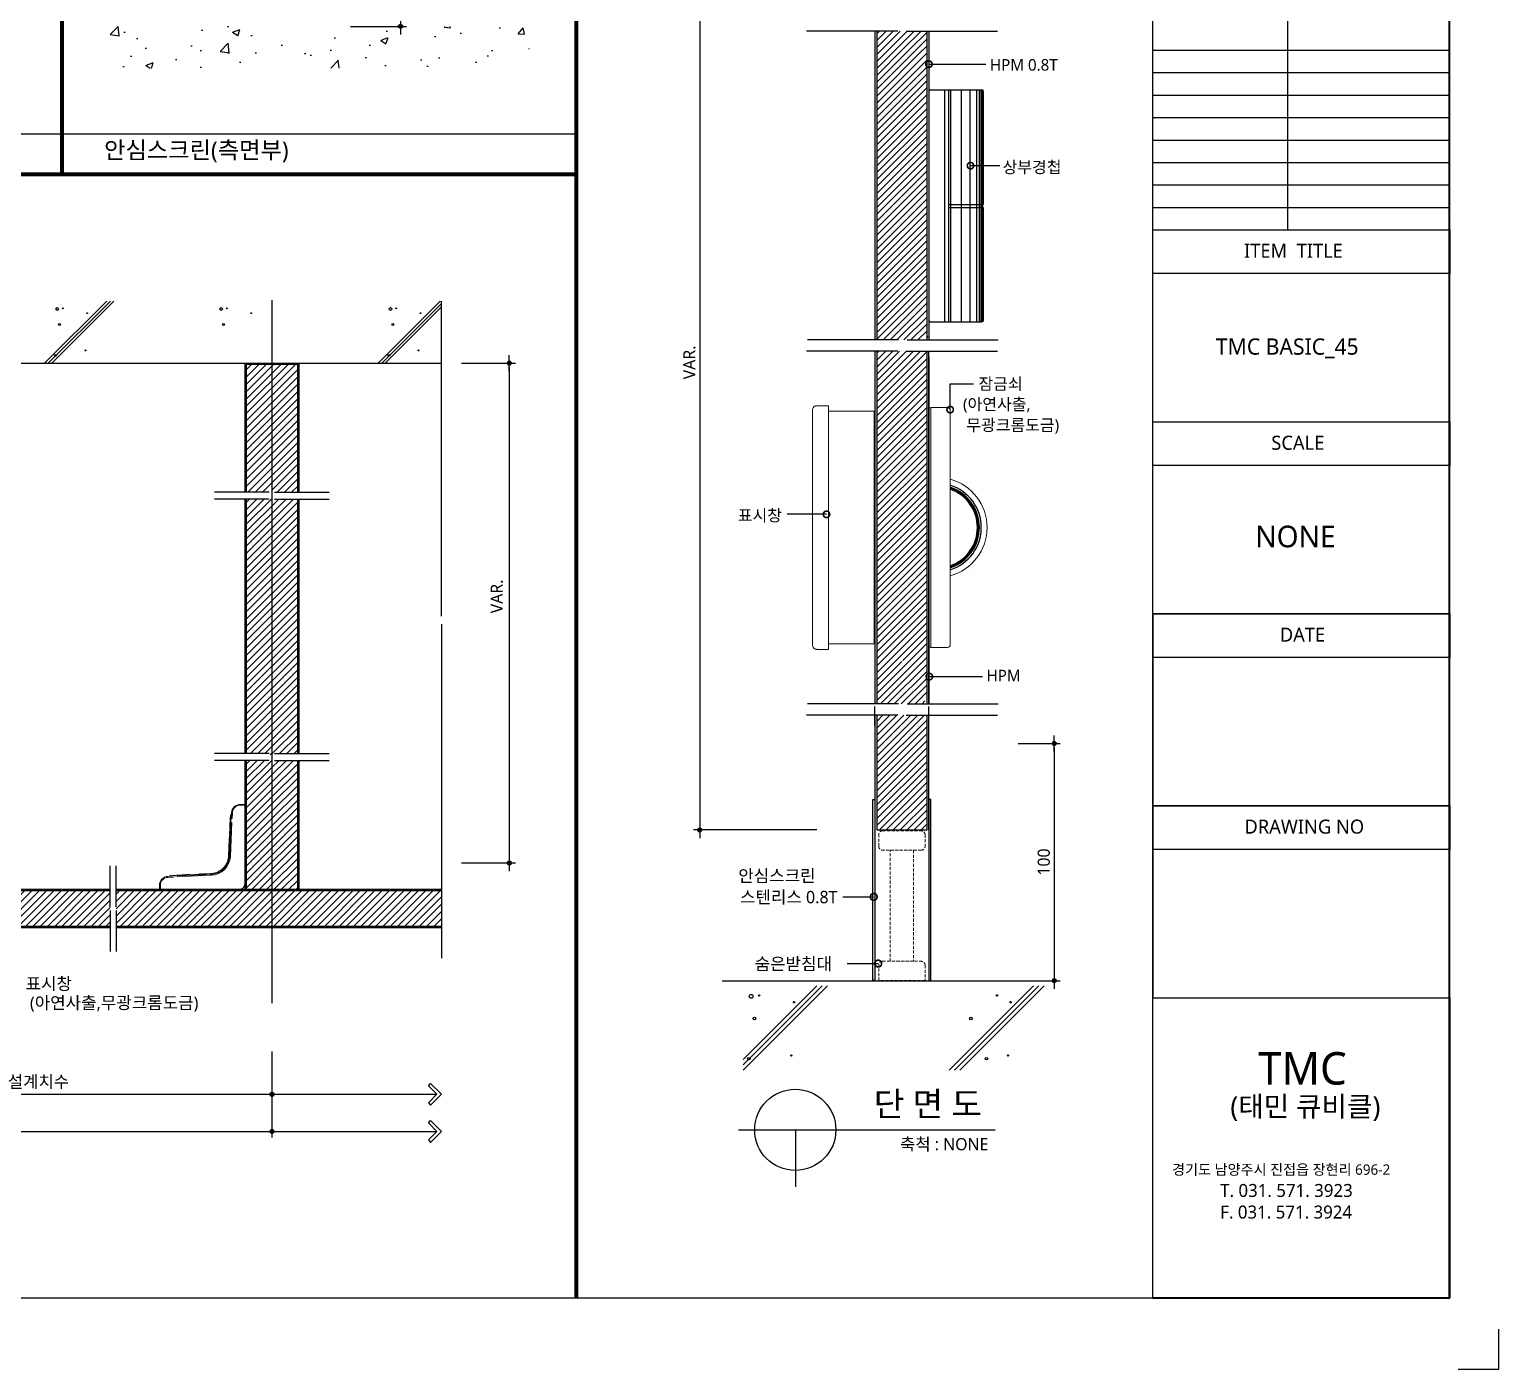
# Model space of a CAD drawing. Extents: x -256 to 8104, y -176 to 5714.
# Drawn here: x 4485 to 8104, y -176 to 3126 of the extents above; entities that cross this region are included whole.
import ezdxf
from ezdxf.enums import TextEntityAlignment as Align

# ---------------------------------------------------------------- set-up
doc = ezdxf.new("R2010")
doc.units = 0
doc.header["$LTSCALE"] = 30
doc.linetypes.add('CEN', pattern=[62, 60, -1, 0, -1])
doc.linetypes.add('HIDDEN', pattern=[0.375, 0.25, -0.125])
doc.layers.get('0').update_dxf_attribs({"linetype": 'CONTINUOUS'})
doc.layers.get('DEFPOINTS').update_dxf_attribs({"linetype": 'CONTINUOUS'})
for name, color, linetype in [('C', 2, 'CONTINUOUS'), ('curior-0Line', 252, 'CONTINUOUS'), ('DIM', 7, 'CONTINUOUS'), ('HAT', 8, 'CONTINUOUS'), ('HID', 9, 'HIDDEN'), ('TIT', 3, 'CONTINUOUS'), ('경첩', 4, 'CONTINUOUS'), ('문자', 3, 'CONTINUOUS'), ('부자재', 4, 'CONTINUOUS'), ('잠금쇠(회전형)', 4, 'CONTINUOUS'), ('중심선', 1, 'CEN'), ('치수', 1, 'CONTINUOUS'), ('판넬', 2, 'CONTINUOUS'), ('해치', 8, 'CONTINUOUS')]:
    doc.layers.add(name, color=color, linetype=linetype)
doc.styles.add('돋움', font='malgun.ttf')
doc.dimstyles.new('10', dxfattribs={"dimscale": 10, "dimtxt": 3, "dimasz": 1, "dimexe": 1.5, "dimexo": 2, "dimgap": 1, "dimtad": 1, "dimdec": 0, "dimlunit": 6, "dimtxsty": '돋움', "dimblk": 'DIMDOT', "dimcen": -1, "dimdle": 1.5, "dimclrt": 3, "dimazin": 3, "dimtfac": 1, "dimtdec": 0, "dimtix": 1, "dimtmove": 2, "dimatfit": 3, "dimldrblk": 'DIMDOT', "dimarcsym": 0})
pattern_1 = [(45, (40955.914, -13822.053), (-8.55643, 8.55643), [])]
pattern_2 = [(45, (40148.375, -13933.632), (-8.980256, 8.980256), [])]

# ---------------------------------------------------------------- blocks, each defined once
blk = doc.blocks.new('DIMDOT')
at = {"linetype": 'Continuous'}
blk.add_line((-2, 0), (2, 0), dxfattribs=at)
for radius in [0.5, 0.25]:
    blk.add_circle((0, 0), radius, dxfattribs=at)
blk = doc.blocks.new('*D1222')
at = {"layer": 'DEFPOINTS', "color": 0}
for p in [(54918.1, -10329), (54609.4, -12632.3), (54918.1, -12632.3)]:
    blk.add_point(p, dxfattribs=at)
at = {"layer": 'DIM', "color": 0, "lineweight": -2, "ltscale": 10}
for p, q in [((54898.1, -10329), (54594.4, -10329)), ((54609.4, -10339), (54609.4, -12622.3)), ((54898.1, -12632.3), (54594.4, -12632.3))]:
    blk.add_line(p, q, dxfattribs=at)
at = {"layer": 'DIM', "color": 0, "lineweight": -2, "xscale": 10, "yscale": 10, "zscale": 10}
for p, rotation in [((54609.4, -10329), 90), ((54609.4, -12632.3), 270)]:
    blk.add_blockref('DIMDOT', p, dxfattribs=dict(at, rotation=rotation))
at = {"layer": 'DIM', "color": 3, "insert": (54584.1, -11480.6), "char_height": 30, "attachment_point": 5, "rotation": 90, "style": '돋움'}
blk.add_mtext('VAR.', dxfattribs=at)
blk = doc.blocks.new('A$C13EB2441')
for p, q in [((0.84, 7.37), (0.84, 14.11)), ((0.84, 6.74), (0.84, 0))]:
    blk.add_line(p, q)
blk = doc.blocks.new('_DOTSMALL')
at = {"color": 0, "linetype": 'ByBlock', "const_width": 0.5}
blk.add_lwpolyline([(-0.0625, 0, 1), (0.0625, 0, 1)], format="xyb", close=True, dxfattribs=at)
blk = doc.blocks.new('A$C63EC304E')
at = {"layer": '치수', "color": 1, "xscale": 2.5, "yscale": 2.5, "zscale": 2.5, "rotation": 234.3098741996962}
blk.add_blockref('_DOTSMALL', (0.31, 0.31), dxfattribs=at)
blk = doc.blocks.new('A$C2BC9653E')
at = {"layer": '치수', "xscale": 0.3333333333333333, "yscale": 0.3333333333333333, "zscale": 0.3333333333333333}
blk.add_blockref('A$C63EC304E', (0, 0), dxfattribs=at)
blk = doc.blocks.new('A$C7FC71301')
at = {"layer": '치수', "rotation": 180}
blk.add_blockref('A$C2BC9653E', (0.208, 0.208), dxfattribs=at)
blk = doc.blocks.new('A$C4A20372B')
at = {"layer": '치수'}
blk.add_blockref('A$C7FC71301', (0, 0), dxfattribs=at)
blk = doc.blocks.new('A$C566469F5')
at = {"layer": '치수'}
blk.add_blockref('A$C4A20372B', (0, 0), dxfattribs=at)
blk = doc.blocks.new('A$C7E317CD4')
at = {"layer": '해치', "xscale": 2, "yscale": 2, "zscale": 2}
blk.add_blockref('A$C566469F5', (0, 0), dxfattribs=at)
blk = doc.blocks.new('A$C601D7F27')
at = {"layer": '치수'}
blk.add_blockref('A$C7E317CD4', (0, 0), dxfattribs=at)
blk = doc.blocks.new('A$C38802C08')
at = {"layer": '치수'}
blk.add_blockref('A$C601D7F27', (0, 0), dxfattribs=at)
blk = doc.blocks.new('*D1223')
at = {"layer": 'DEFPOINTS', "color": 0}
for p in [(55373.8, -12419.5), (55382.9, -13003.8), (55482.8, -13003.8)]:
    blk.add_point(p, dxfattribs=at)
at = {"layer": 'DIM', "color": 0, "lineweight": -2, "ltscale": 10}
for p, q in [((55393.8, -12419.5), (55497.8, -12419.5)), ((55482.8, -12429.5), (55482.8, -12993.8)), ((55402.9, -13003.8), (55497.8, -13003.8))]:
    blk.add_line(p, q, dxfattribs=at)
at = {"layer": 'DIM', "color": 0, "lineweight": -2, "xscale": 10, "yscale": 10, "zscale": 10}
for p, rotation in [((55482.8, -12419.5), 90), ((55482.8, -13003.8), 270)]:
    blk.add_blockref('DIMDOT', p, dxfattribs=dict(at, rotation=rotation))
at = {"layer": 'DIM', "color": 3, "insert": (55457.2, -12711.6), "char_height": 30, "attachment_point": 5, "rotation": 90, "style": '돋움'}
blk.add_mtext('100', dxfattribs=at)
blk = doc.blocks.new('*D1226')
at = {"layer": 'DEFPOINTS', "color": 0}
for p in [(48801.8, -13158.1), (53555.7, -13158.1), (53555.7, -13375.3)]:
    blk.add_point(p, dxfattribs=at)
at = {"layer": 'DIM', "color": 0, "lineweight": -2, "ltscale": 10}
for p, q in [((48801.8, -13178.1), (48801.8, -13390.3)), ((53555.7, -13178.1), (53555.7, -13390.3)), ((48811.8, -13375.3), (53545.7, -13375.3))]:
    blk.add_line(p, q, dxfattribs=at)
at = {"layer": 'DIM', "color": 0, "lineweight": -2, "xscale": 10, "yscale": 10, "zscale": 10, "rotation": 180}
blk.add_blockref('DIMDOT', (48801.8, -13375.3), dxfattribs=at)
at = {"layer": 'DIM', "color": 0, "lineweight": -2, "xscale": 10, "yscale": 10, "zscale": 10}
blk.add_blockref('DIMDOT', (53555.7, -13375.3), dxfattribs=at)
at = {"layer": 'DIM', "color": 3, "insert": (51178.7, -13345.6), "char_height": 30, "attachment_point": 5, "style": '돋움'}
blk.add_mtext('설계치수', dxfattribs=at)
blk = doc.blocks.new('*D1227')
at = {"layer": 'DEFPOINTS', "color": 0}
for p in [(52404.8, -13158.1), (53555.7, -13158.1), (53555.7, -13283.8)]:
    blk.add_point(p, dxfattribs=at)
at = {"layer": 'DIM', "color": 0, "lineweight": -2, "ltscale": 10}
for p, q in [((52404.8, -13178.1), (52404.8, -13298.8)), ((53555.7, -13178.1), (53555.7, -13298.8)), ((52414.8, -13283.8), (53545.7, -13283.8))]:
    blk.add_line(p, q, dxfattribs=at)
at = {"layer": 'DIM', "color": 0, "lineweight": -2, "xscale": 10, "yscale": 10, "zscale": 10, "rotation": 180}
blk.add_blockref('DIMDOT', (52404.8, -13283.8), dxfattribs=at)
at = {"layer": 'DIM', "color": 0, "lineweight": -2, "xscale": 10, "yscale": 10, "zscale": 10}
blk.add_blockref('DIMDOT', (53555.7, -13283.8), dxfattribs=at)
at = {"layer": 'DIM', "color": 3, "insert": (52980.3, -13254.2), "char_height": 30, "attachment_point": 5, "style": '돋움'}
blk.add_mtext('설계치수', dxfattribs=at)
blk = doc.blocks.new('*D1229')
at = {"layer": 'DEFPOINTS', "color": 0}
for p in [(54002.5, -11482.5), (54002.5, -12713.8), (54140.3, -12713.8)]:
    blk.add_point(p, dxfattribs=at)
at = {"layer": 'DIM', "color": 0, "lineweight": -2, "ltscale": 10}
for p, q in [((54022.5, -11482.5), (54155.3, -11482.5)), ((54140.3, -11492.5), (54140.3, -12703.8)), ((54022.5, -12713.8), (54155.3, -12713.8))]:
    blk.add_line(p, q, dxfattribs=at)
at = {"layer": 'DIM', "color": 0, "lineweight": -2, "xscale": 10, "yscale": 10, "zscale": 10}
for p, rotation in [((54140.3, -11482.5), 90), ((54140.3, -12713.8), 270)]:
    blk.add_blockref('DIMDOT', p, dxfattribs=dict(at, rotation=rotation))
at = {"layer": 'DIM', "color": 3, "insert": (54109.6, -12057.2), "char_height": 30, "attachment_point": 5, "rotation": 90, "style": '돋움'}
blk.add_mtext('VAR.', dxfattribs=at)
blk = doc.blocks.new('A$C06B31977')
for p, q in [((1.26, 11.06), (1.26, 21.17)), ((1.26, 10.11), (1.26, 0))]:
    blk.add_line(p, q)
blk = doc.blocks.new('*D1230')
at = {"layer": 'DEFPOINTS', "color": 0}
for p in [(53729.4, -10225.2), (53729.4, -10652.6), (53872.3, -10652.6)]:
    blk.add_point(p, dxfattribs=at)
at = {"layer": 'DIM', "color": 0, "lineweight": -2, "ltscale": 10}
for p, q in [((53749.4, -10225.2), (53887.3, -10225.2)), ((53872.3, -10235.2), (53872.3, -10642.6)), ((53749.4, -10652.6), (53887.3, -10652.6))]:
    blk.add_line(p, q, dxfattribs=at)
at = {"layer": 'DIM', "color": 0, "lineweight": -2, "xscale": 10, "yscale": 10, "zscale": 10}
for p, rotation in [((53872.3, -10225.2), 90), ((53872.3, -10652.6), 270)]:
    blk.add_blockref('DIMDOT', p, dxfattribs=dict(at, rotation=rotation))
at = {"layer": 'DIM', "color": 3, "insert": (53846.7, -10438.9), "char_height": 30, "attachment_point": 5, "rotation": 90, "style": '돋움'}
blk.add_mtext('100', dxfattribs=at)
blk = doc.blocks.new('BASIC_45', base_point=(48473.5, -13786.3))
at = {"layer": 'HAT'}
h = blk.add_hatch(dxfattribs=at)
h.set_pattern_fill('ANSI31', color=256, scale=3.811219, style=0)
h.set_pattern_definition(pattern_1)
edge = h.paths.add_edge_path()
edge.add_line((55169.5, -10710.8), (55112.9, -10710.8))
edge.add_arc((55110.9, -10710.8), 1.99, -54.3099, 0, ccw=False)
edge.add_arc((55110.9, -10710.8), 1.99, 125.6901, 305.6901, ccw=False)
edge.add_arc((55110.9, -10710.8), 1.99, 0, 125.6901, ccw=False)
edge.add_line((55112.9, -10710.8), (55169.5, -10710.8))
edge.add_line((55169.5, -10710.8), (55169.5, -10664.3))
edge.add_line((55169.5, -10664.3), (55159.7, -10664.3))
edge.add_spline(control_points=[(55157, -10671.8), (55157.9, -10669.3), (55158.8, -10666.8), (55159.7, -10664.3)], knot_values=[0, 0, 0, 0, 0.152076, 0.152076, 0.152076, 0.152076], degree=3, periodic=0)
edge.add_line((55159.7, -10664.3), (55107.5, -10664.3))
edge.add_line((55107.5, -10664.3), (55107.5, -11425.2))
edge.add_line((55107.5, -11425.2), (55161.6, -11425.2))
edge.add_spline(control_points=[(55161.6, -11425.2), (55164.6, -11416.9), (55167.5, -11409.4), (55169.5, -11405.8)], knot_values=[0.152076, 0.152076, 0.152076, 0.152076, 0.673721, 0.673721, 0.673721, 0.673721], degree=3, periodic=0)
edge.add_spline(control_points=[(55171.8, -11425.2), (55172.3, -11415.6), (55173.3, -11401.1), (55170.5, -11403.9), (55169.5, -11405.8)], knot_values=[0.673721, 0.673721, 0.673721, 0.673721, 1.332503, 1.60798, 1.60798, 1.60798, 1.60798], degree=3, periodic=0)
edge.add_line((55169.5, -11405.8), (55169.5, -10710.8))
h.paths.add_polyline_path([(55107.5, -10664.3), (55045.6, -10664.3), (55045.6, -11425.2), (55107.5, -11425.2)])
h = blk.add_hatch(dxfattribs=at)
h.set_pattern_fill('ANSI31', color=256, scale=3.811219, style=0)
h.set_pattern_definition(pattern_1)
h.paths.add_polyline_path([(55107.5, -11887.8), (55045.6, -11887.8), (55045.6, -12321.8), (55107.5, -12321.8), (55107.5, -12217.5, -0.567825), (55107.5, -12214.1)])
h.paths.add_polyline_path([(55169.5, -11887.8), (55107.5, -11887.8), (55107.5, -12214.1, -0.582142), (55110.5, -12215.8), (55169.5, -12215.8)])
edge = h.paths.add_edge_path()
edge.add_line((55169.5, -12215.8), (55110.5, -12215.8))
edge.add_arc((55108.6, -12215.8), 1.99, -54.3099, 0, ccw=False)
edge.add_arc((55108.6, -12215.8), 1.99, 239.178, 305.6901, ccw=False)
edge.add_line((55107.5, -12217.5), (55107.5, -12321.8))
edge.add_line((55107.5, -12321.8), (55161.6, -12321.8))
edge.add_spline(control_points=[(55161.6, -12321.8), (55164.6, -12313.5), (55167.5, -12306), (55169.5, -12302.4)], knot_values=[0.152076, 0.152076, 0.152076, 0.152076, 0.673721, 0.673721, 0.673721, 0.673721], degree=3, periodic=0)
edge.add_line((55169.5, -12302.4), (55169.5, -12215.8))
h.paths.add_polyline_path([(55107.5, -11452.8), (55045.6, -11452.8), (55045.6, -11887.8), (55107.5, -11887.8)])
edge = h.paths.add_edge_path()
edge.add_line((55169.5, -11452.8), (55159.7, -11452.8))
edge.add_spline(control_points=[(55157, -11460.3), (55157.9, -11457.8), (55158.8, -11455.3), (55159.7, -11452.8)], knot_values=[0, 0, 0, 0, 0.152076, 0.152076, 0.152076, 0.152076], degree=3, periodic=0)
edge.add_line((55159.7, -11452.8), (55107.5, -11452.8))
edge.add_line((55107.5, -11452.8), (55107.5, -11887.8))
edge.add_line((55107.5, -11887.8), (55169.5, -11887.8))
edge.add_line((55169.5, -11887.8), (55169.5, -11452.8))
at = {"layer": 'HAT', "transparency": 33554687}
h = blk.add_hatch(dxfattribs=at)
h.set_pattern_fill('ANSI31', color=256, scale=3.811219, style=0)
h.set_pattern_definition(pattern_1)
h.paths.add_polyline_path([(55097.5, -12349.5), (55045.6, -12349.5), (55045.6, -12632.3), (55107.5, -12632.3), (55107.5, -12349.5)])
h.paths.add_polyline_path([(55169.5, -12349.5), (55118.6, -12349.5), (55107.5, -12349.5), (55107.5, -12632.3), (55169.5, -12632.3)])
at = {"layer": '해치'}
h = blk.add_hatch(dxfattribs=at)
h.set_pattern_fill('AR-CONC', color=256, style=0)
h.set_pattern_definition([(50, (51709.89, -12189.37), (182.185, -15.939), [19.05, -209.55]), (355, (51709.89, -12189.37), (-35.243, 191.057), [15.24, -167.64]), (100.451, (51725.07, -12190.7), (146.943, 175.117), [16.19, -178.09]), (46.184, (51709.9, -12138.57), (271.079, -42.042), [28.575, -314.325]), (96.636, (51732.48, -12142.08), (237.404, 247.426), [24.285, -267.135]), (351.184, (51709.9, -12138.57), (237.405, 247.425), [22.86, -251.46]), (21, (51735.29, -12151.27), (151.615, -102.2655), [19.05, -209.55]), (326, (51735.29, -12151.27), (61.802, 184.188), [15.24, -167.64]), (71.4514, (51747.92, -12159.8), (213.416, 81.923), [16.19, -178.09]), (37.5, (51709.89, -12189.37), (3.0886, 84.555), [0, -165.608, 0, -170.18, 0, -168.275]), (7.5, (51709.89, -12189.37), (66.8197, 100.1806), [0, -97.028, 0, -161.798, 0, -64.135]), (327.5, (51653.25, -12189.37), (135.5906, -5.7287), [0, -63.5, 0, -198.12, 0, -262.89]), (317.5, (51627.85, -12189.37), (148.129, 25.4265), [0, -82.55, 0, -131.572, 0, -186.69])])
h.paths.add_polyline_path([(54189.5, -10755.6), (54189.5, -10652.6), (53139.3, -10652.6), (53139.3, -10755.6)])
h = blk.add_hatch(dxfattribs=at)
h.set_pattern_fill('ANSI31', color=256, scale=4, style=0)
h.set_pattern_definition([(45, (-222754.705, -69930.244), (-8.9802561, 8.9802561), [])])
edge = h.paths.add_edge_path()
edge.add_line((53555.7, -11485.8), (53493.3, -11485.8))
edge.add_line((53493.3, -11485.8), (53492.4, -11486.7))
edge.add_line((53492.4, -11486.7), (53492.4, -11587.1))
edge.add_line((53492.4, -11587.1), (53535.2, -11587.1))
edge.add_line((53535.2, -11587.1), (53535.2, -11628.6))
edge.add_line((53535.2, -11628.6), (53492.4, -11628.6))
edge.add_line((53492.4, -11628.6), (53492.4, -11800.3))
edge.add_line((53492.4, -11800.3), (53548.9, -11800.3))
edge.add_spline(control_points=[(53548.9, -11800.3), (53551.7, -11792.7), (53557.7, -11777.3), (53553.9, -11808.3), (53555.4, -11810.7), (53555.7, -11810.8)], knot_values=[0.456227, 0.456227, 0.456227, 0.456227, 2.847595, 6.178025, 6.737145, 6.737145, 6.737145, 6.737145], degree=3, periodic=0)
edge.add_spline(control_points=[(53555.4, -11810.6), (53555.5, -11807.5), (53555.5, -11804.8), (53554.9, -11804.4), (53554.9, -11804.4)], knot_values=[0.891967, 0.891967, 0.891967, 0.891967, 1.280656, 1.337888, 1.337888, 1.337888, 1.337888], degree=3, periodic=0)
edge.add_line((53555.7, -11810.8), (53555.7, -11485.8))
edge = h.paths.add_edge_path()
edge.add_line((53619, -11485.8), (53555.7, -11485.8))
edge.add_line((53555.7, -11485.8), (53555.7, -11810.8))
edge.add_spline(control_points=[(53555.7, -11810.8), (53556.8, -11811), (53559.1, -11806.6), (53561.7, -11800.3)], knot_values=[6.737145, 6.737145, 6.737145, 6.737145, 8.913909, 8.913909, 8.913909, 8.913909], degree=3, periodic=0)
edge.add_spline(control_points=[(53561.7, -11800.3), (53563.8, -11795.5), (53566.1, -11789.6), (53568.4, -11783.6)], knot_values=[8.913909, 8.913909, 8.913909, 8.913909, 10.573873, 10.573873, 10.573873, 10.573873], degree=3, periodic=0)
edge.add_line((53561.7, -11800.3), (53619, -11800.3))
edge.add_line((53619, -11800.3), (53619, -11628.6))
edge.add_line((53619, -11628.6), (53576.2, -11628.6))
edge.add_line((53576.2, -11628.6), (53576.2, -11587.1))
edge.add_line((53576.2, -11587.1), (53619, -11587.1))
edge.add_line((53619, -11587.1), (53619, -11485.8))
h.paths.add_polyline_path([(53619, -11587.1), (53576.2, -11587.1), (53576.2, -11628.6), (53619, -11628.6)], flags=16)
h.paths.add_polyline_path([(53535.2, -11587.1), (53492.4, -11587.1), (53492.4, -11628.6), (53535.2, -11628.6)], flags=16)
h = blk.add_hatch(dxfattribs=at)
h.set_pattern_fill('ANSI31', color=256, scale=4, style=0)
h.set_pattern_definition([(45, (53555.699, -12130.795), (-8.98026, 8.98026), [])])
h.paths.add_polyline_path([(53619, -11817.4), (53492.4, -11817.4), (53492.4, -12444.1), (53619, -12444.1)])
at = {"layer": '해치', "transparency": 33554687}
h = blk.add_hatch(dxfattribs=at)
h.set_pattern_fill('ANSI31', color=256, scale=4)
h.set_pattern_definition(pattern_2)
edge = h.paths.add_edge_path()
edge.add_spline(control_points=[(53555.7, -12471.7), (53555.4, -12471.6), (53554.3, -12469.9), (53555.2, -12460), (53555.4, -12454.4)], knot_values=[1.337888, 1.337888, 1.337888, 1.337888, 1.524261, 2.245715, 2.245715, 2.245715, 2.245715], degree=3, periodic=0)
edge.add_spline(control_points=[(53555.7, -12454.6), (53555.4, -12454.5), (53553.9, -12452.1), (53557.7, -12421.1), (53551.7, -12436.5), (53548.9, -12444.1)], knot_values=[0.152076, 0.152076, 0.152076, 0.152076, 0.338449, 1.448592, 2.245715, 2.245715, 2.245715, 2.245715], degree=3, periodic=0)
edge.add_spline(control_points=[(53555.4, -12454.4), (53555.5, -12451.3), (53555.5, -12448.6), (53554.9, -12448.3), (53554.9, -12448.2)], knot_values=[0.891967, 0.891967, 0.891967, 0.891967, 1.280656, 1.337888, 1.337888, 1.337888, 1.337888], degree=3, periodic=0)
edge.add_spline(control_points=[(53554.9, -12448.2), (53553.9, -12448.1), (53551.5, -12454.2), (53548.9, -12461.3)], knot_values=[0.152076, 0.152076, 0.152076, 0.152076, 0.891967, 0.891967, 0.891967, 0.891967], degree=3, periodic=0)
edge.add_spline(control_points=[(53547.3, -12465.7), (53547.9, -12464.2), (53548.4, -12462.7), (53548.9, -12461.3)], knot_values=[0, 0, 0, 0, 0.152076, 0.152076, 0.152076, 0.152076], degree=3, periodic=0)
edge.add_line((53548.9, -12461.3), (53492.4, -12461.3))
edge.add_line((53492.4, -12461.3), (53492.4, -12633.7))
edge.add_line((53492.4, -12633.7), (53537.1, -12633.7))
edge.add_line((53537.1, -12633.7), (53537.1, -12675.2))
edge.add_line((53537.1, -12675.2), (53492.4, -12675.2))
edge.add_line((53492.4, -12675.2), (53492.4, -12779.5))
edge.add_line((53492.4, -12779.5), (53555.7, -12779.5))
edge.add_line((53555.7, -12779.5), (53555.7, -12471.8))
h.paths.add_polyline_path([(53619, -12633.7), (53574.3, -12633.7), (53574.3, -12675.2), (53619, -12675.2)])
h.paths.add_polyline_path([(53537.1, -12633.7), (53492.4, -12633.7), (53492.4, -12675.2), (53537.1, -12675.2)], flags=16)
h = blk.add_hatch(dxfattribs=at)
h.set_pattern_fill('ANSI31', color=256, scale=4)
h.set_pattern_definition(pattern_2)
h.paths.add_polyline_path([(53619, -12522.2), (53555.7, -12522.2), (53555.7, -12779.5), (53619, -12779.5), (53619, -12675.2), (53574.3, -12675.2), (53574.3, -12633.7), (53619, -12633.7)])
edge = h.paths.add_edge_path()
edge.add_line((53619, -12461.3), (53561.7, -12461.3))
edge.add_spline(control_points=[(53561.7, -12461.3), (53559.1, -12467.6), (53556.8, -12471.9), (53555.7, -12471.7)], knot_values=[2.245715, 2.245715, 2.245715, 2.245715, 2.971303, 2.971303, 2.971303, 2.971303], degree=3, periodic=0)
edge.add_line((53555.7, -12471.7), (53555.7, -12522.2))
edge.add_line((53555.7, -12522.2), (53619, -12522.2))
edge.add_line((53619, -12522.2), (53619, -12461.3))
h = blk.add_hatch(dxfattribs=at)
h.set_pattern_fill('ANSI31', color=256, scale=4, style=0)
h.set_pattern_definition(pattern_2)
h.paths.add_polyline_path([(53171.8, -12831.1), (53171.8, -12821.6), (53171.8, -12782.8), (53555.7, -12782.8), (53555.7, -12869.5), (53171.8, -12869.5)])
edge = h.paths.add_edge_path()
edge.add_line((53157.2, -12831.1), (53157.2, -12821.6))
edge.add_line((53157.2, -12821.6), (53157.2, -12782.8))
edge.add_line((53157.2, -12782.8), (52524.7, -12782.8))
edge.add_line((52524.7, -12782.8), (52524.7, -12824.1))
edge.add_arc((52524.7, -12826.2), 2.08, -35.6901, 90, ccw=False)
edge.add_arc((52524.7, -12826.2), 2.08, 270, 324.3099, ccw=False)
edge.add_line((52524.7, -12828.2), (52524.7, -12869.5))
edge.add_line((52524.7, -12869.5), (53157.2, -12869.5))
edge.add_line((53157.2, -12869.5), (53157.2, -12831.1))
h.paths.add_polyline_path([(52399.8, -12782.8), (52399.8, -12869.5), (52524.7, -12869.5), (52524.7, -12828.2, -0.610943), (52523, -12824.9, -0.241509), (52524.7, -12824.1), (52524.7, -12782.8)])
h.paths.add_polyline_path([(53973.4, -12782.8), (53555.7, -12782.8), (53555.7, -12869.5), (53973.4, -12869.5)])
at = {"color": 8}
blk.add_line((52920.2, -10917), (54305.4, -10917), dxfattribs=at)
for p, q in [((53973.4, -12106.1), (53973.4, -11329.3)), ((48801.8, -11482.5), (53973.4, -11482.5)), ((53549, -11800.3), (53414.3, -11800.3)), ((53561.7, -11800.3), (53696.5, -11800.3)), ((53973.4, -12125.1), (53973.4, -12948.4)), ((53549, -12444.1), (53414.3, -12444.1)), ((53561.7, -12444.1), (53696.5, -12444.1)), ((54664.6, -13003.8), (55497.6, -13003.8))]:
    blk.add_line(p, q)
at = {"color": 2}
for p, q in [((56577.6, -13862), (56577.6, -13962)), ((56577.6, -13962), (56477.6, -13962))]:
    blk.add_line(p, q, dxfattribs=at)
for points in [[(48472.8, -8247.9), (55725.1, -8247.9), (55725.1, -13786.2), (48472.8, -13786.2)], [(48472.8, -8247.9), (55725.1, -8247.9), (55725.1, -13786.2), (48472.8, -13786.2)], [(48472.8, -8247.9), (56454.7, -8247.9), (56454.7, -13786.2), (48472.8, -13786.2)], [(55036.1, -12557.5), (55040.8, -12557.5), (55040.8, -13003.7), (55036.1, -13003.7)], [(55179, -12557.5), (55174.2, -12557.5), (55174.2, -13003.7), (55179, -13003.7)]]:
    blk.add_lwpolyline(points, close=True, dxfattribs=at)
at = {"color": 8, "const_width": 10}
for points in [[(53038.6, -11017), (53038.6, -8247.9)], [(54305.4, -13786.2), (54305.4, -8247.9)], [(48520.9, -11017), (54305.4, -11017)]]:
    blk.add_lwpolyline(points, dxfattribs=at)
at = {"layer": 'C'}
for p, q in [((55045.6, -10664.3), (55045.6, -11425.2)), ((55169.5, -11425.2), (55169.5, -10664.3)), ((55045.6, -11452.8), (55045.6, -12321.8)), ((55169.5, -12321.8), (55169.5, -11452.8)), ((55045.6, -12349.5), (55045.6, -12632.3)), ((55169.5, -12632.3), (55169.5, -12349.5)), ((55045.6, -12632.3), (55169.5, -12632.3)), ((53157.2, -12782.8), (52766.9, -12782.8)), ((53973.4, -12782.8), (53171.8, -12782.8)), ((52766.9, -12869.5), (53157.2, -12869.5)), ((53171.8, -12869.5), (53973.4, -12869.5))]:
    blk.add_line(p, q, dxfattribs=at)
at = {"layer": 'curior-0Line'}
for p, q in [((55725.1, -8247.9), (55725.1, -13785.4)), ((56057.7, -10600.3), (56057.7, -11154.1)), ((55725.5, -10711.1), (56457.5, -10711.1)), ((55725.5, -10766.5), (56457.5, -10766.5)), ((55725.5, -10821.8), (56457.5, -10821.8)), ((55725.5, -10877.2), (56457.5, -10877.2)), ((55725.5, -10932.6), (56457.5, -10932.6)), ((55725.5, -10988), (56457.5, -10988)), ((55725.5, -11043.3), (56457.5, -11043.3)), ((55725.5, -11098.7), (56457.5, -11098.7)), ((55725.5, -11154.1), (56457.5, -11154.1))]:
    blk.add_line(p, q, dxfattribs=at)
for points in [[(56457.5, -8247.9), (55725.1, -8247.9), (55725.1, -13786.2), (56457.5, -13786.2)], [(55725.5, -11154.1), (56457.5, -11154.1), (56457.5, -11261.8), (55725.5, -11261.8)], [(55725.5, -11627), (56457.5, -11627), (56457.5, -11734.7), (55725.5, -11734.7)], [(55725.5, -12572.8), (56457.5, -12572.8), (56457.5, -12099.9), (55725.5, -12099.9)], [(55725.5, -12099.9), (56457.5, -12099.9), (56457.5, -12207.6), (55725.5, -12207.6)], [(55725.5, -13045.7), (56457.5, -13045.7), (56457.5, -12572.8), (55725.5, -12572.8)], [(55725.5, -12572.8), (56457.5, -12572.8), (56457.5, -12680.5), (55725.5, -12680.5)], [(56457.5, -13785.4), (55725.7, -13785.4), (55725.7, -13045.7), (56457.5, -13045.7)]]:
    blk.add_lwpolyline(points, close=True, dxfattribs=at)
at = {"layer": 'DIM', "ltscale": 10}
for p, q in [((53555.7, -13283.8), (53962, -13283.8)), ((53940.9, -13262.8), (53946.6, -13257.1)), ((53962, -13283.8), (53940.9, -13262.8)), ((53962, -13283.8), (53940.9, -13304.9)), ((53973.4, -13283.8), (53946.6, -13257.1)), ((53973.4, -13283.8), (53946.6, -13310.6)), ((53940.9, -13304.9), (53946.6, -13310.6)), ((53940.9, -13354.2), (53946.6, -13348.5)), ((53962, -13375.3), (53940.9, -13354.2)), ((53973.4, -13375.3), (53946.6, -13348.5)), ((53555.7, -13375.3), (53962, -13375.3)), ((53962, -13375.3), (53940.9, -13396.3)), ((53973.4, -13375.3), (53946.6, -13402.1)), ((53940.9, -13396.3), (53946.6, -13402.1))]:
    blk.add_line(p, q, dxfattribs=at)
at = {"layer": 'HAT'}
for radius, start, end in [(109.2, 287.404, 72.596), (104.4, 288.2251, 71.7749), (101.6, 288.7568, 71.2432), (99.7, 289.1292, 70.8708)]:
    blk.add_arc((55194, -11887.3), radius, start, end, dxfattribs=at)
at = {"layer": 'HID', "lineweight": 15}
for points in [[(55059.9, -12634.6), (55155.2, -12634.6, -0.414214), (55164.7, -12644.1), (55164.7, -12672.7, -0.414214), (55155.2, -12682.2), (55059.9, -12682.2, -0.414214), (55050.4, -12672.7), (55050.4, -12644.1, -0.414214)], [(55059.9, -12956.1), (55155.2, -12956.1, -0.414214), (55164.7, -12965.6), (55164.7, -13003.7), (55050.4, -13003.7), (55050.4, -12965.6, -0.414214)]]:
    blk.add_lwpolyline(points, format="xyb", close=True, dxfattribs=at)
blk.add_lwpolyline([(55079, -12682.2), (55136.1, -12682.2), (55136.1, -12956.1), (55079, -12956.1)], close=True, dxfattribs=at)
at = {"layer": 'TIT', "color": 7}
for p, q in [((54704.9, -13371.4), (55337.6, -13371.4)), ((54845.2, -13371.4), (54845.2, -13511.4))]:
    blk.add_line(p, q, dxfattribs=at)
blk.add_circle((54844.9, -13371.4), 100, dxfattribs=at)
at = {"layer": '경첩', "color": 4, "linetype": 'Continuous', "lineweight": 15}
for p, q in [((53454, -12595), (53455.5, -12596.5)), ((53455.8, -12590.4), (53454.7, -12613.7)), ((53457.5, -12604), (53458.1, -12590.5)), ((53477.7, -12571.8), (53477.7, -12569.5)), ((53488.4, -12569.5), (53477.7, -12569.5)), ((53477.7, -12571.8), (53488.4, -12571.8)), ((53488.4, -12571.8), (53488.4, -12569.5)), ((53488.4, -12591.9), (53488.4, -12571.8)), ((53488.4, -12595.2), (53488.4, -12592.8)), ((53488.4, -12595.2), (53488.4, -12765.5)), ((53454.7, -12613.7), (53450.8, -12697.5)), ((53451.5, -12632.1), (53453.7, -12634.3)), ((53453, -12600.6), (53451.8, -12625.8)), ((53451.8, -12625.8), (53454, -12628)), ((53453, -12600.6), (53455.2, -12602.8)), ((53453.1, -12697.6), (53457, -12613.8)), ((53450.9, -12644.7), (53449.7, -12671.5)), ((53450.9, -12644.7), (53453.1, -12646.9)), ((53451.4, -12635.2), (53451.1, -12641.5)), ((53451.1, -12641.5), (53453.3, -12643.8)), ((53451.4, -12635.2), (53453.6, -12637.5)), ((53448, -12701.9), (53450, -12703.9)), ((53448.2, -12699.8), (53450.3, -12701.9)), ((53448.7, -12691.3), (53448.4, -12697.4)), ((53448.8, -12690.4), (53448.7, -12691.3)), ((53448.7, -12691.3), (53451, -12693.5)), ((53448.9, -12687.2), (53448.8, -12690.4)), ((53448.8, -12690.4), (53451, -12692.6)), ((53449, -12686.3), (53448.9, -12687.2)), ((53448.9, -12687.2), (53451.1, -12689.5)), ((53449.4, -12677.7), (53449, -12686.3)), ((53449, -12686.3), (53451.2, -12688.5)), ((53449.4, -12677.7), (53451.6, -12680)), ((53449.7, -12671.6), (53449.5, -12675.5)), ((53449.5, -12675.5), (53451.7, -12677.7)), ((53449.7, -12671.5), (53451.9, -12673.7)), ((53449.7, -12671.6), (53451.9, -12673.8)), ((53375.6, -12741), (53350.4, -12742.2)), ((53375.6, -12741), (53377.9, -12743.2)), ((53381.9, -12740.7), (53384.2, -12742.9)), ((53385.1, -12740.6), (53387.3, -12742.8)), ((53404, -12739.7), (53391.4, -12740.3)), ((53391.4, -12740.3), (53393.6, -12742.5)), ((53406.2, -12739.6), (53404, -12739.7)), ((53404, -12739.7), (53406.2, -12741.9)), ((53415.6, -12738.1), (53417.5, -12740)), ((53420.6, -12736.5), (53422.4, -12738.2)), ((53422.9, -12735.5), (53424.6, -12737.2)), ((53427.2, -12733.2), (53428.9, -12734.8)), ((53429.2, -12731.9), (53430.9, -12733.5)), ((53439.4, -12722.2), (53441, -12723.9)), ((53440.7, -12720.3), (53442.4, -12722)), ((53443.2, -12716.2), (53445, -12717.9)), ((53444.3, -12714), (53446.1, -12715.8)), ((53445.9, -12710.3), (53447.7, -12712.1)), ((53449.2, -12707.3), (53447.3, -12705.4)), ((53447.3, -12705.4), (53449.2, -12707.3)), ((53280.7, -12768.8), (53278.4, -12768.8)), ((53278.4, -12768.8), (53278.4, -12779.5)), ((53280.7, -12779.5), (53280.7, -12768.8)), ((53322.6, -12745.8), (53299.3, -12746.9)), ((53299.4, -12749.3), (53312.9, -12748.6)), ((53303.9, -12745.1), (53304.7, -12744.3)), ((53303.9, -12745.1), (53305.4, -12746.6)), ((53334.7, -12742.9), (53304.7, -12744.3)), ((53406.3, -12741.9), (53322.6, -12745.8)), ((53322.7, -12748.2), (53406.5, -12744.2)), ((53334.7, -12742.9), (53336.9, -12745.2)), ((53341, -12742.6), (53343.2, -12744.9)), ((53344.1, -12742.5), (53346.4, -12744.7)), ((53350.4, -12742.2), (53352.7, -12744.4)), ((53278.4, -12779.5), (53280.7, -12779.5)), ((53280.7, -12779.5), (53300.8, -12779.5)), ((53301.7, -12779.5), (53304, -12779.5)), ((53474.4, -12779.5), (53304, -12779.5))]:
    blk.add_line(p, q, dxfattribs=at)
at = {"layer": '경첩', "color": 4, "linetype": 'Continuous', "lineweight": 15, "flags": 128}
for points in [[(53453.2, -12595.8), (53453.2, -12596.8), (53453.1, -12598), (53453.1, -12599.2), (53453, -12600.6)], [(53453.2, -12595.8), (53453.4, -12595.6), (53453.6, -12595.5), (53453.7, -12595.3), (53453.8, -12595.2), (53453.9, -12595.1), (53454, -12595.1), (53454, -12595), (53454, -12595)], [(53458.1, -12590.5), (53457.7, -12590.5), (53457.3, -12590.5), (53456.8, -12590.4), (53456.5, -12590.4), (53456.2, -12590.4), (53456, -12590.4), (53455.9, -12590.4), (53455.8, -12590.4)], [(53451.8, -12625.8), (53451.8, -12627), (53451.7, -12628.2), (53451.6, -12629.3), (53451.6, -12630.2), (53451.6, -12631), (53451.5, -12631.6), (53451.5, -12632), (53451.5, -12632.1)], [(53454.7, -12613.7), (53454.8, -12613.7), (53454.9, -12613.7), (53455.1, -12613.7), (53455.4, -12613.8), (53455.8, -12613.8), (53456.2, -12613.8), (53456.6, -12613.8), (53457, -12613.8)], [(53448.2, -12699.8), (53448.1, -12701.4), (53448, -12701.9)], [(53449.5, -12675.5), (53449.4, -12676.2), (53449.4, -12676.9), (53449.4, -12677.7)], [(53449.7, -12671.5), (53449.7, -12671.5), (53449.7, -12671.6)], [(53450.8, -12697.5), (53450.8, -12697.5), (53450.9, -12697.5), (53451.2, -12697.5), (53451.4, -12697.5), (53451.8, -12697.5), (53452.2, -12697.5), (53452.6, -12697.6), (53453.1, -12697.6)], [(53381.9, -12740.7), (53381.8, -12740.7), (53381.5, -12740.7), (53380.9, -12740.8), (53380.1, -12740.8), (53379.1, -12740.8), (53378, -12740.9), (53376.9, -12740.9), (53375.6, -12741)], [(53391.4, -12740.3), (53390.2, -12740.3), (53389, -12740.4), (53387.9, -12740.4), (53386.9, -12740.5), (53386.1, -12740.5), (53385.6, -12740.5), (53385.2, -12740.5), (53385.1, -12740.6)], [(53447.3, -12705.4), (53447.3, -12705.4), (53447.3, -12705.4)], [(53299.4, -12749.3), (53299.4, -12748.8), (53299.3, -12748.4), (53299.3, -12748), (53299.3, -12747.6), (53299.3, -12747.3), (53299.3, -12747.1), (53299.3, -12747), (53299.3, -12746.9)], [(53322.6, -12745.8), (53322.6, -12745.9), (53322.6, -12746), (53322.6, -12746.2), (53322.6, -12746.5), (53322.6, -12746.9), (53322.7, -12747.3), (53322.7, -12747.7), (53322.7, -12748.2)], [(53341, -12742.6), (53340.8, -12742.6), (53340.5, -12742.7), (53339.9, -12742.7), (53339.1, -12742.7), (53338.2, -12742.8), (53337.1, -12742.8), (53335.9, -12742.9), (53334.7, -12742.9)], [(53350.4, -12742.2), (53349.3, -12742.2), (53348.3, -12742.3), (53347.3, -12742.3), (53346.4, -12742.4), (53345.6, -12742.4), (53345, -12742.4), (53344.5, -12742.5), (53344.2, -12742.5), (53344.1, -12742.5)], [(53406.3, -12741.9), (53406.4, -12741.9), (53406.4, -12742.1), (53406.4, -12742.3), (53406.4, -12742.6), (53406.4, -12742.9), (53406.4, -12743.3), (53406.4, -12743.8), (53406.5, -12744.2)]]:
    blk.add_lwpolyline(points, dxfattribs=at)
at = {"layer": '경첩', "color": 4, "linetype": 'Continuous', "lineweight": 15}
for centre, radius, start, end in [((53477.7, -12591.4), 21.9, 90, 177.3017), ((53477.7, -12591.4), 19.6, 90, 177.3017), ((53404.2, -12695.3), 46.7, 272.6983, 357.3017), ((53404.2, -12695.3), 49, 272.6983, 357.3017), ((53404.2, -12695.3), 44.3, 346.8377, 351.3944), ((53404.2, -12695.3), 44.3, 354.0912, 357.3017), ((53404.2, -12695.3), 44.3, 272.6983, 285), ((53404.2, -12695.3), 44.3, 284.9998, 291.7506), ((53404.2, -12695.3), 44.3, 294.9948, 301.2998), ((53404.2, -12695.3), 44.3, 301.2991, 304.3858), ((53404.2, -12695.3), 44.3, 304.3849, 322.5608), ((53404.1, -12695.3), 44.3, 322.5612, 325.6145), ((53404.2, -12695.3), 44.3, 325.6151, 331.8264), ((53404.2, -12695.3), 44.3, 335.0052, 340.234), ((53404.2, -12695.3), 44.3, 340.234, 346.7569), ((53300.3, -12768.8), 21.9, 92.6983, 180), ((53300.3, -12768.8), 19.6, 92.6983, 180), ((53474.4, -12765.5), 14, 270, 0)]:
    blk.add_arc(centre, radius, start, end, dxfattribs=at)
at = {"layer": '부자재'}
for p, q in [((55174.2, -10812.9), (55174.2, -11377)), ((55178.1, -10809.1), (55303.8, -10809.1)), ((55212.4, -10809.1), (55212.4, -11380.8)), ((55222, -10809.1), (55222, -11380.8)), ((55307.6, -10812.9), (55307.6, -11091.2)), ((55222, -11091.2), (55307.6, -11091.2)), ((55222, -11098.8), (55307.6, -11098.8)), ((55306.4, -11091.2), (55306.4, -11098.8)), ((55307.6, -11098.8), (55307.6, -11377)), ((55178.1, -11380.8), (55303.8, -11380.8))]:
    blk.add_line(p, q, dxfattribs=at)
for centre, start, end in [((55178.1, -10812.9), 90, 180), ((55303.8, -10812.9), 0, 90), ((55178.1, -11377), 180, 270), ((55303.8, -11377), 270, 0)]:
    blk.add_arc(centre, 3.81, start, end, dxfattribs=at)
at = {"layer": '잠금쇠(회전형)', "linetype": 'Continuous', "lineweight": 15}
for p, q in [((54887.6, -11595.8), (54887.6, -12178.8)), ((54897.1, -11587.2), (54926.5, -11587.2)), ((54926.5, -11587.2), (54926.5, -12187.5)), ((55039, -11600.8), (54926.5, -11600.8)), ((55039, -11600.8), (55039, -12173.9)), ((55040.8, -12171.2), (55040.8, -11603.5)), ((55174.2, -11596.7), (55174.2, -12182.7)), ((55179, -11592), (55220, -11592)), ((55179, -12182.7), (55179, -11592)), ((55226.7, -11598.6), (55226.7, -12176)), ((55282.7, -11998.3), (55282.7, -11998.3)), ((54926.5, -12187.5), (54897.1, -12187.5)), ((55039, -12173.9), (54926.5, -12173.9)), ((55220, -12182.7), (55179, -12182.7))]:
    blk.add_line(p, q, dxfattribs=at)
for centre, radius, start, end in [((54897.1, -11596.7), 9.53, 90, 174.5584), ((55038, -11603.5), 2.86, 0, 69.2996), ((55179, -11596.7), 4.76, 90, 180), ((55220, -11598.6), 6.67, 0, 90), ((55194, -11887.3), 123.5, 285.3368, 74.6632), ((54897.1, -12177.9), 9.53, 185.4416, 270), ((55038, -12171.2), 2.86, 290.7004, 0), ((55179, -12177.9), 4.76, 180, 270), ((55220, -12176), 6.67, 270, 0)]:
    blk.add_arc(centre, radius, start, end, dxfattribs=at)
at = {"layer": '중심선'}
blk.add_line((53555.7, -11327), (53555.7, -13058.9), dxfattribs=at)
at = {"layer": '치수'}
for p, q in [((55173.3, -10745.7), (55314.4, -10745.7)), ((55275.7, -10995.8), (55348.6, -10995.8)), ((55226.4, -11596.8), (55226.4, -11533.1)), ((55226.4, -11533.1), (55283.8, -11533.1)), ((54921.8, -11854.8), (54825.1, -11854.8)), ((55174.2, -12254.7), (55306, -12254.7)), ((54962, -12797.4), (55038, -12797.4)), ((54973.1, -12961.7), (55049.2, -12961.7))]:
    blk.add_line(p, q, dxfattribs=at)
at = {"layer": '판넬', "color": 1}
for p, q in [((55040.8, -10664.3), (55040.8, -11425.2)), ((55174.2, -10664.3), (55174.2, -11425.2)), ((55040.8, -10695.1), (55040.8, -11381.1)), ((55174.2, -10695.1), (55174.2, -11381.1)), ((55040.8, -11452.8), (55040.8, -12321.8)), ((55174.2, -12321.8), (55174.2, -11452.8)), ((55174.2, -11467), (55174.2, -12321.8)), ((53488.4, -11482.5), (53488.4, -11800.3)), ((53623, -11800.3), (53623, -11482.5)), ((53488.4, -11817.4), (53488.4, -12133.1)), ((53623, -12133.1), (53623, -11817.4)), ((53488.4, -12133.1), (53488.4, -12444.1)), ((53623, -12444.1), (53623, -12133.1)), ((55040.8, -12375.2), (55040.8, -12328.2)), ((55174.2, -12375.2), (55174.2, -12328.2)), ((55040.8, -12349.5), (55040.8, -12632.3)), ((55174.2, -12632.3), (55174.2, -12349.5)), ((53488.4, -12461.3), (53488.4, -12779.5)), ((53623, -12779.5), (53623, -12461.3)), ((53157.2, -12779.5), (52766.9, -12779.5)), ((53973.4, -12779.5), (53171.8, -12779.5)), ((52766.9, -12872.8), (53157.2, -12872.8)), ((53171.8, -12872.8), (53973.4, -12872.8))]:
    blk.add_line(p, q, dxfattribs=at)
at = {"layer": '판넬'}
for p, q in [((53492.4, -11485.8), (53492.4, -11800.3)), ((53619, -11485.8), (53492.4, -11485.8)), ((53619, -11800.3), (53619, -11485.8)), ((53492.4, -11817.4), (53492.4, -12133.1)), ((53619, -12133.1), (53619, -11817.4)), ((53492.4, -12133.1), (53492.4, -12444.1)), ((53619, -12444.1), (53619, -12133.1)), ((53492.4, -12461.3), (53492.4, -12779.5)), ((53619, -12779.5), (53619, -12461.3))]:
    blk.add_line(p, q, dxfattribs=at)
at = {"layer": '해치'}
for p, q in [((55227.8, -11380.8), (55227.8, -10809.1)), ((55254.4, -11380.8), (55254.4, -10809.1)), ((55276.1, -11380.8), (55276.1, -10809.1)), ((55292, -11380.8), (55292, -10809.1)), ((55299.1, -11380.8), (55299.1, -10809.1)), ((55302.8, -11380.8), (55302.8, -10809.1)), ((55305.2, -11380.8), (55305.2, -10809.1)), ((55306.6, -11380.8), (55306.6, -10809.1)), ((55307.1, -11091.2), (55307.1, -10809.1)), ((55307.5, -11091.2), (55307.5, -10809.1)), ((55307.1, -11380.8), (55307.1, -11098.8)), ((55307.5, -11380.8), (55307.5, -11098.8)), ((52995.6, -11482.5), (53148.7, -11329.3)), ((53013.2, -11482.5), (53166.3, -11329.3)), ((53817.1, -11482.5), (53970.3, -11329.3)), ((53834.8, -11482.5), (53973.4, -11343.8)), ((54716.7, -13197.8), (54898, -13016.6)), ((54716.7, -13224.3), (54924.5, -13016.6)), ((55223.7, -13224.3), (55431.5, -13016.6)), ((55250.2, -13224.3), (55458, -13016.6))]:
    blk.add_line(p, q, dxfattribs=at)
at = {"layer": '해치', "color": 2}
for p, q in [((53004.4, -11482.5), (53157.5, -11329.3)), ((53826, -11482.5), (53973.4, -11335)), ((54716.7, -13211.1), (54911.3, -13016.6)), ((55237, -13224.3), (55444.7, -13016.6))]:
    blk.add_line(p, q, dxfattribs=at)
at = {"layer": '해치'}
for centre, radius in [((53026.5, -11348.9), 3.36), ((53040.4, -11347.3), 1.12), ((53100.4, -11359.3), 1.12), ((53430.5, -11348.9), 3.36), ((53444.4, -11347.3), 1.12), ((53504.4, -11359.3), 1.12), ((53847.6, -11348.9), 3.36), ((53861.5, -11347.3), 1.12), ((53921.5, -11359.3), 1.12), ((53032.1, -11387.2), 2.24), ((53436.1, -11387.2), 2.24), ((53853.2, -11387.2), 2.24), ((53022.5, -11463.3), 2.24), ((53095.9, -11451), 1.12), ((53843.6, -11463.3), 2.24), ((53917, -11451), 1.12), ((54736.2, -13042.3), 4.8), ((54756, -13040), 1.6), ((54841.8, -13057.1), 1.6), ((55341.7, -13040), 1.6), ((55375.3, -13057.1), 1.6), ((54744.2, -13097.1), 3.2), ((55277.7, -13097.1), 3.2), ((54730.4, -13195.9), 3.2), ((54835.4, -13188.2), 1.6), ((55316.1, -13195.9), 3.2), ((55368.9, -13188.2), 1.6)]:
    blk.add_circle(centre, radius, dxfattribs=at)
at = {"rotation": 270}
for p, xscale, yscale, zscale in [((54872.7, -10636.4), 33.34816454184198, 33.34816454184198, 33.34816454184198), ((54874.6, -11397.3), 33.34816454184198, 33.34816454184198, 33.34816454184198), ((54872.7, -11424.9), 33.34816454184198, 33.34816454184198, 33.34816454184198), ((53414.3, -11800.7), 20, 20, 20), ((54874.6, -12293.9), 33.34816454184198, 33.34816454184198, 33.34816454184198), ((54872.7, -12321.6), 33.34816454184198, 33.34816454184198, 33.34816454184198), ((53414.3, -12444.5), 20, 20, 20)]:
    blk.add_blockref('A$C13EB2441', p, dxfattribs=dict(at, xscale=xscale, yscale=yscale, zscale=zscale))
at = {"xscale": 10, "yscale": 10, "zscale": 10}
for p in [(53144.6, -12932.2), (53159.2, -12932.2)]:
    blk.add_blockref('A$C06B31977', p, dxfattribs=at)
at = {"layer": '해치', "xscale": -19.0560940239097, "yscale": 19.0560940239097, "zscale": 19.0560940239097, "rotation": 180}
for p in [(55170.3, -10741.7), (55272.7, -10991.9), (55171.2, -12250.7)]:
    blk.add_blockref('A$C38802C08', p, dxfattribs=at)
at = {"layer": '해치'}
for p, xscale, yscale, zscale in [((55230.4, -11600.8), -19.0560940239097, 19.0560940239097, 19.0560940239097), ((54925.8, -11858.8), -19.0560940239097, 19.0560940239097, 19.0560940239097), ((55033.9, -12801.6), 20, 20, 20), ((55045, -12965.9), 20, 20, 20)]:
    blk.add_blockref('A$C38802C08', p, dxfattribs=dict(at, xscale=xscale, yscale=yscale, zscale=zscale))
at = {"layer": 'curior-0Line', "color": 8, "char_height": 34.554, "attachment_point": 1}
for s, insert, width in [('{\\fMalgun Gothic|b0|i0|c129|p50;\\C0;ITEM  TITLE}', (55950.5, -11188.3), 397.448), ('{\\fMalgun Gothic|b0|i0|c129|p50;\\C0;SCALE}', (56017.7, -11661.2), 191.895), ('{\\fMalgun Gothic|b0|i0|c129|p50;\\C0;DATE}', (56038.7, -12134.1), 397.448), ('{\\fMalgun Gothic|b0|i0|c129|p50;\\C0;DRAWING NO}', (55951.5, -12607), 453.028)]:
    blk.add_mtext(s, dxfattribs=dict(at, insert=insert, width=width))
at = {"layer": 'curior-0Line', "color": 3, "width": 510.128, "attachment_point": 1}
for s, insert, char_height in [('{\\f맑은 고딕;TMC BASIC_45}', (55881.1, -11421.5), 40), ('{\\f맑은 고딕|c129|p50;\\C3;NONE\\C0;}', (55978.1, -11882.9), 53.161)]:
    blk.add_mtext(s, dxfattribs=dict(at, insert=insert, char_height=char_height))
at = {"layer": 'TIT', "style": '돋움'}
for s, height, p in [('안심스크린(측면부)', 42, (53596.5, -10978.3)), ('단 면 도', 60, (55304.7, -13337.8)), ('(태민 큐비클)', 50, (56286.5, -13338.7))]:
    blk.add_text(s, height=height, dxfattribs=at).set_placement(p, align=Align.RIGHT)
blk.add_text('축척 : NONE', height=30, dxfattribs=at).set_placement((55103, -13421.6))
at = {"layer": '문자', "style": '돋움'}
for s, p in [('HPM 0.8T', (55324.6, -10761.8)), ('HPM', (55316.2, -12266.5))]:
    blk.add_text(s, height=28.58, dxfattribs=at).set_placement(p)
for s, height, p in [('상부경첩', 28.9, (55428.3, -10999.2)), ('잠금쇠', 28.9, (55350.6, -11532.9)), ('무광크롬도금)', 28.9, (55380.6, -11636.3)), ('표시창', 28.9, (54757.7, -11857.1)), ('안심스크린', 30.34, (54799.7, -12744.7)), ('스텐리스 0.8T', 30.34, (54828.9, -12797.5)), ('숨은받침대', 30.34, (54840, -12961.9)), ('표시창', 30.34, (53005.8, -13010.8)), ('(아연사출,무광크롬도금)', 30.337, (53166.9, -13059.6))]:
    blk.add_text(s, height=height, dxfattribs=at).set_placement(p, align=Align.MIDDLE)
at = {"layer": '문자', "color": 3, "style": '돋움'}
blk.add_text('(아연사출,', height=28.9, dxfattribs=at).set_placement((55341.4, -11584.8), align=Align.MIDDLE)
blk.add_text('TMC', height=80, dxfattribs=at).set_placement((56203.4, -13259.8), align=Align.RIGHT)
at = {"layer": '문자', "color": 3, "insert": (55773.2, -13456.5), "char_height": 25.517, "width": 722.929, "attachment_point": 1}
blk.add_mtext('{\\f맑은 고딕|c129|p50;\\C256;경기도 남양주시 진접읍 장현리 696-2}', dxfattribs=at)
at = {"layer": '문자', "insert": (55880.9, -13504.7), "char_height": 31.896, "width": 581.466, "attachment_point": 1}
blk.add_mtext('{\\f맑은 고딕|c129|p50;\\C0; \\C256;T. 031. 571. 3923\\f굴림|c129|p50;       \\P\\f맑은 고딕|c129|p50; F. 031. 571. 3924\\C0;}', dxfattribs=at)
at = {"layer": 'DIM', "ltscale": 10}
dim = blk.add_linear_dim(base=(53872.3, -10652.6), p1=(53729.4, -10225.2), p2=(53729.4, -10652.6), angle=90, text='100', dimstyle='10', dxfattribs=at)
dim.commit()
dim.dimension.update_dxf_attribs({"geometry": '*D1230', "text_midpoint": (53846.7, -10438.9)})
for base, p1, p2, text, picture, middle in [((54609.4, -12632.3), (54918.1, -10329), (54918.1, -12632.3), 'VAR.', '*D1222', (54584.1, -11480.6)), ((55482.8, -13003.8), (55373.8, -12419.5), (55382.9, -13003.8), '100', '*D1223', (55457.2, -12711.6))]:
    dim = blk.add_linear_dim(base=base, p1=p1, p2=p2, angle=90, text=text, dimstyle='10', override={"dimtxsty": '돋움'}, dxfattribs=at)
    dim.commit()
    dim.dimension.update_dxf_attribs({"geometry": picture, "text_midpoint": middle})
dim = blk.add_linear_dim(base=(54140.3, -12713.8), p1=(54002.5, -11482.5), p2=(54002.5, -12713.8), angle=90, text='VAR.', dimstyle='10', override={"dimtxsty": '돋움'}, dxfattribs=at)
dim.commit()
dim.dimension.update_dxf_attribs({"geometry": '*D1229', "text_midpoint": (54109.6, -12057.2), "dimtype": 160})
for base, p1, picture, middle in [((53555.7, -13375.3), (48801.8, -13158.1), '*D1226', (51178.7, -13345.6)), ((53555.7, -13283.8), (52404.8, -13158.1), '*D1227', (52980.3, -13254.2))]:
    dim = blk.add_linear_dim(base=base, p1=p1, p2=(53555.7, -13158.1), text='설계치수', dimstyle='10', override={"dimtxsty": '돋움'}, dxfattribs=at)
    dim.commit()
    dim.dimension.update_dxf_attribs({"geometry": picture, "text_midpoint": middle})

msp = doc.modelspace()

# ---------------------------------------------------------------- block references
msp.add_blockref('BASIC_45', (0, 0))

doc.saveas('drawing.dxf')
